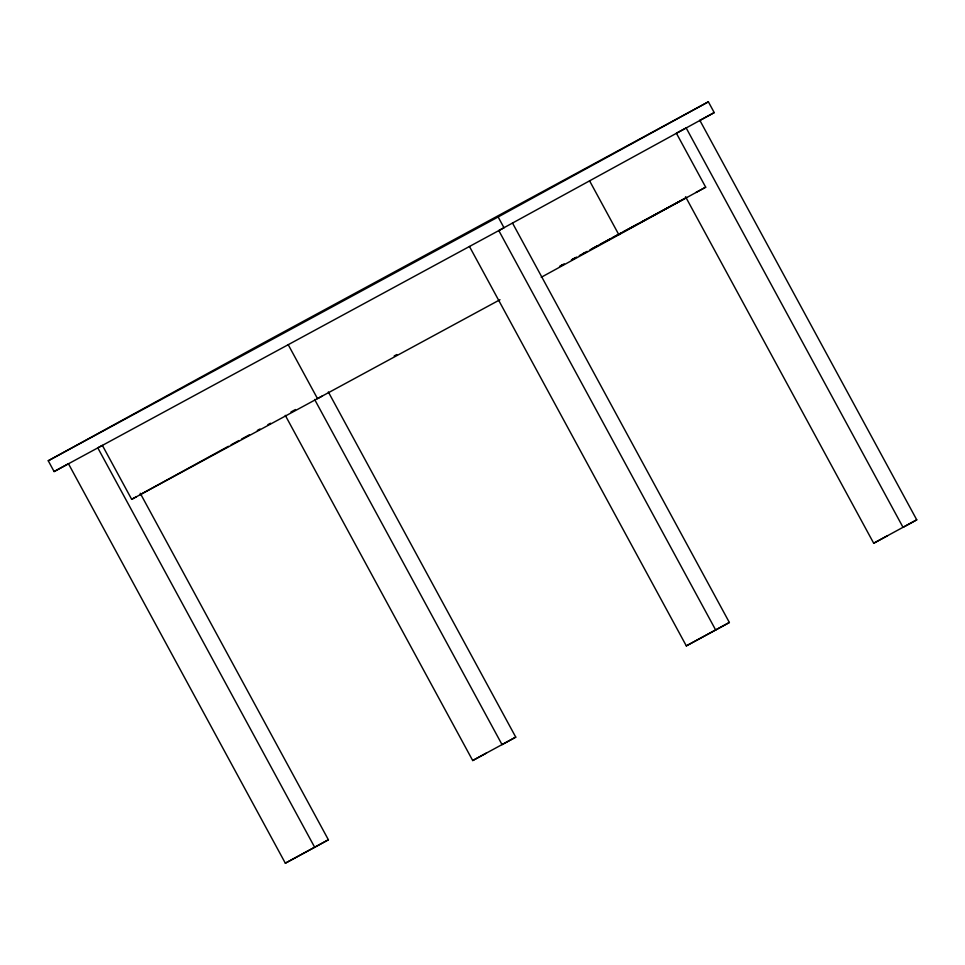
<?xml version="1.0" encoding="UTF-8"?>
<svg xmlns="http://www.w3.org/2000/svg" width="965" height="965" viewBox="0 0 965 965"><rect width="100%" height="100%" fill="white"/><g stroke="black" fill="none" stroke-linecap="round" stroke-linejoin="round"><path stroke-width="1.45" d="M708.37 101.808L498.145 216.968L504.007 227.764L54.112 471.559L48.25 460.763L258.475 345.603L708.37 101.808L714.233 112.603L498.796 230.563L715.668 629.988L686.32 645.887L469.448 246.461M54.112 471.559L68.66 463.598M68.467 463.755L285.338 863.193L314.674 847.282L97.803 447.856L102.374 445.36L131.674 499.339L136.246 496.83M140.251 494.587L228.391 446.3M231.033 444.853L238.922 440.535M241.552 439.087L249.453 434.769M257.341 430.438L259.971 429.003M267.872 424.672L270.502 423.237M290.972 411.959L295.495 409.534M322.081 396.132L317.509 398.629L288.197 344.662M541.244 277.281L705.692 187.198L676.393 133.218L686.163 127.923L903.035 527.348L916.75 519.833L699.878 120.408M285.338 863.193L328.389 839.779L140.239 493.26M314.674 847.282L328.389 839.779M285.278 415.348L472.705 760.541L486.42 753.038M328.329 391.935L515.756 737.139L502.053 744.642L314.614 399.45M686.32 645.887L729.371 622.485L512.499 223.048M685.548 196.727L873.699 543.247L887.414 535.744M715.668 629.988L729.371 622.485M48.25 460.763L498.145 216.968M699.673 120.492L714.233 112.603M559.531 266.352L562.161 264.929M571.389 259.923L576.66 257.064M579.302 255.641L587.202 251.358M589.844 249.923L597.745 245.641M600.387 244.217L638.601 223.506M641.243 222.071L686.055 197.789M394.178 355.989L396.808 354.553M561.546 265.279L564.187 263.855M572.088 259.573L574.73 258.137M582.631 253.855L585.273 252.432M591.859 248.861L610.314 238.862M612.944 237.426L620.857 233.144M623.486 231.721L686.754 197.439M695.91 192.493L705.692 187.198M131.674 499.339L499.991 299.717M472.705 760.541L515.756 737.139M873.699 543.247L916.75 519.833M589.555 180.793L618.867 234.76"/></g></svg>
